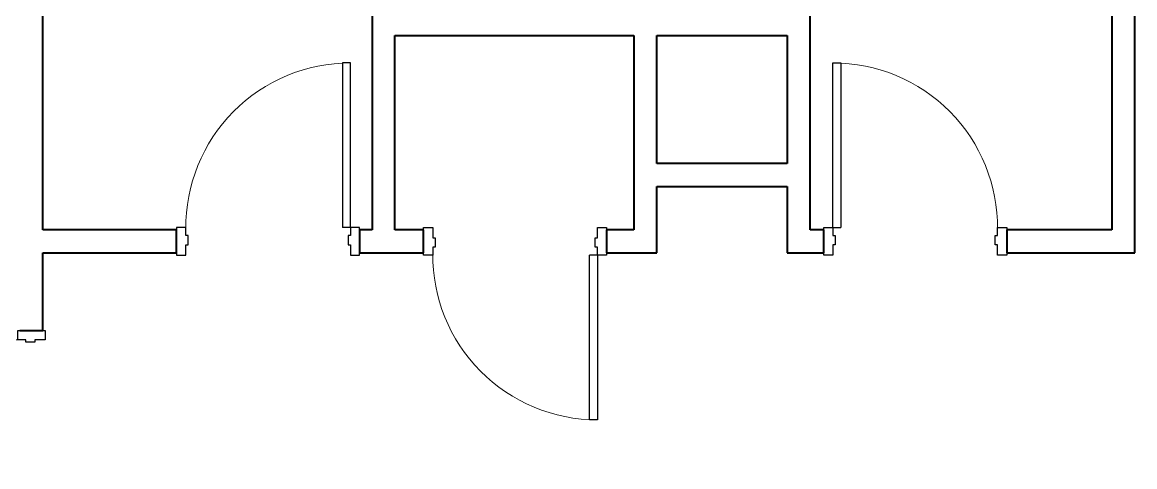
# Model space of a CAD drawing. Header units: inches. Extents: x 279 to 1072, y 42 to 1086.
# Drawn here: x 418.5 to 661.7, y 509.2 to 606.3 of the extents above; entities that cross this region are included whole.
import ezdxf

# ---------------------------------------------------------------- set-up
doc = ezdxf.new("R2010")
doc.units = ezdxf.units.IN
doc.header["$MEASUREMENT"] = 0
for name, color, linetype, lineweight in [('A-DOOR', 31, 'Continuous', 15), ('A-DOOR-FRAM', 31, 'Continuous', 25), ('I-WALL', 2, 'Continuous', 15)]:
    doc.layers.add(name, color=color, linetype=linetype, lineweight=lineweight)

# ---------------------------------------------------------------- blocks, each defined once
blk = doc.blocks.new('Door-Single_CE_ - HM Door-2_ HM Frame-5133635-BASEMENT Map Export')
at = {"layer": 'A-DOOR'}
for p, q in [((16.25, -39), (16.25, -3)), ((16.25, -3), (18, -3)), ((18, -3), (18, -39)), ((18, -39), (16.25, -39))]:
    blk.add_line(p, q, dxfattribs=at)
at = {"layer": 'A-DOOR', "lineweight": 25}
for p, q in [((16.25, -39), (16.25, -3)), ((18, -3), (16.25, -3)), ((18, -3), (18, -39)), ((18, -39), (16.25, -39))]:
    blk.add_line(p, q, dxfattribs=at)
at = {"layer": 'A-DOOR', "lineweight": 9}
blk.add_arc((18, -3), 36, 179.5, 270, dxfattribs=at)
blk.add_arc((18, -3), 36, 179.5, 270, dxfattribs=at)
blk.add_arc((18, -3), 36, 179.5, 270, dxfattribs=at)
blk.add_arc((18, -3), 36, 179.5, 270, dxfattribs=at)
at = {"layer": 'A-DOOR-FRAM'}
for p, q in [((-20, 3), (-18, 3)), ((-20, -3), (-20, 3)), ((-18, 3), (-18, 0.75)), ((18, 3), (20, 3)), ((18, 0.75), (18, 3)), ((20, 3), (20, -3)), ((-18, 0.75), (-17.5, 0.75)), ((-17.5, 0.75), (-17.5, -1.25)), ((17.5, 0.75), (18, 0.75)), ((17.5, -1.25), (17.5, 0.75)), ((-18, -1.25), (-18, -3)), ((-17.5, -1.25), (-18, -1.25)), ((18, -1.25), (17.5, -1.25)), ((18, -3), (18, -1.25)), ((-18, -3), (-20, -3)), ((20, -3), (18, -3))]:
    blk.add_line(p, q, dxfattribs=at)
blk = doc.blocks.new('Door-Single_CE_ - HM Door-2_ HM Frame-5134094-BASEMENT Map Export')
at = {"layer": 'A-DOOR'}
for p, q in [((18, 39), (16.25, 39)), ((16.25, 39), (16.25, 3)), ((18, 3), (18, 39)), ((16.25, 3), (18, 3))]:
    blk.add_line(p, q, dxfattribs=at)
at = {"layer": 'A-DOOR', "lineweight": 25}
for p, q in [((18, 39), (16.25, 39)), ((16.25, 39), (16.25, 3)), ((18, 3), (18, 39)), ((18, 3), (16.25, 3))]:
    blk.add_line(p, q, dxfattribs=at)
at = {"layer": 'A-DOOR', "lineweight": 9}
blk.add_arc((18, 3), 36, 90, 180.5, dxfattribs=at)
blk.add_arc((18, 3), 36, 90, 180.5, dxfattribs=at)
blk.add_arc((18, 3), 36, 90, 180.5, dxfattribs=at)
blk.add_arc((18, 3), 36, 90, 180.5, dxfattribs=at)
at = {"layer": 'A-DOOR-FRAM'}
for p, q in [((-18, 3), (-20, 3)), ((-20, 3), (-20, -3)), ((-18, 1.25), (-18, 3)), ((20, 3), (18, 3)), ((18, 3), (18, 1.25)), ((20, -3), (20, 3)), ((-17.5, 1.25), (-18, 1.25)), ((-17.5, -0.75), (-17.5, 1.25)), ((18, 1.25), (17.5, 1.25)), ((17.5, 1.25), (17.5, -0.75)), ((-18, -3), (-18, -0.75)), ((-18, -0.75), (-17.5, -0.75)), ((17.5, -0.75), (18, -0.75)), ((18, -0.75), (18, -3)), ((-20, -3), (-18, -3)), ((18, -3), (20, -3))]:
    blk.add_line(p, q, dxfattribs=at)

msp = doc.modelspace()

# ---------------------------------------------------------------- linework, layer by layer
at = {"layer": 'I-WALL', "lineweight": 40}
for p, q in [((656.73, 752.47), (656.73, 560.97)), ((422.98, 560.97), (422.98, 691.47)), ((661.73, 555.97), (661.73, 691.47)), ((494.98, 608.47), (494.98, 560.97)), ((590.73, 560.97), (590.73, 608.47)), ((499.98, 603.47), (552.23, 603.47)), ((499.98, 560.97), (499.98, 603.47)), ((552.23, 603.47), (552.23, 560.97)), ((557.23, 603.47), (585.73, 603.47)), ((557.23, 575.47), (557.23, 603.47)), ((585.73, 603.47), (585.73, 575.47)), ((585.73, 575.47), (557.23, 575.47)), ((557.23, 555.97), (557.23, 570.47)), ((557.23, 570.47), (585.73, 570.47)), ((585.73, 570.47), (585.73, 555.97)), ((452.23, 560.97), (422.98, 560.97)), ((452.23, 555.97), (452.23, 560.97)), ((494.98, 560.97), (492.23, 560.97)), ((492.23, 560.97), (492.23, 555.97)), ((506.23, 560.97), (499.98, 560.97)), ((506.23, 555.97), (506.23, 560.97)), ((552.23, 560.97), (546.23, 560.97)), ((546.23, 560.97), (546.23, 555.97)), ((593.73, 560.97), (590.73, 560.97)), ((593.73, 555.97), (593.73, 560.97)), ((656.73, 560.97), (633.73, 560.97)), ((633.73, 560.97), (633.73, 555.97)), ((422.98, 555.97), (452.23, 555.97)), ((422.98, 538.97), (422.98, 555.97)), ((492.23, 555.97), (506.23, 555.97)), ((546.23, 555.97), (557.23, 555.97)), ((585.73, 555.97), (593.73, 555.97)), ((633.73, 555.97), (661.73, 555.97)), ((417.98, 538.97), (422.98, 538.97))]:
    msp.add_line(p, q, dxfattribs=at)

# ---------------------------------------------------------------- block references
at = {"layer": 'A-DOOR', "lineweight": 9}
for name, p in [('Door-Single_CE_ - HM Door-2_ HM Frame-5134094-BASEMENT Map Export', (472.23, 558.47)), ('Door-Single_CE_ - HM Door-2_ HM Frame-5133635-BASEMENT Map Export', (526.23, 558.47))]:
    msp.add_blockref(name, p, dxfattribs=at)
for p, rotation in [((613.73, 558.47), 180), ((420.48, 518.97), 270.0000000000001)]:
    msp.add_blockref('Door-Single_CE_ - HM Door-2_ HM Frame-5133635-BASEMENT Map Export', p, dxfattribs=dict(at, rotation=rotation))

doc.saveas('drawing.dxf')
